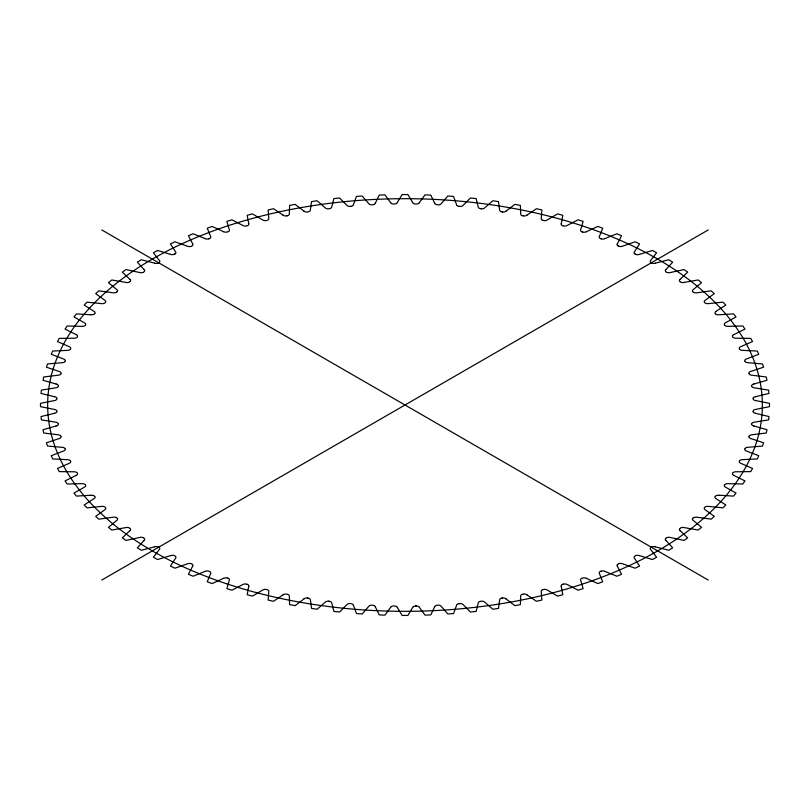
<?xml version="1.0" encoding="UTF-8"?>
<svg xmlns="http://www.w3.org/2000/svg" width="810" height="810" viewBox="0 0 810 810"><rect width="100%" height="100%" fill="white"/><g stroke="black" fill="none" stroke-linecap="round" stroke-linejoin="round"><path stroke-width="1.21" d="M353.423 204.697L356.451 196.435L358.364 196.283L362.181 196.01L368.682 203.583A3.341 1.934 0 0 0 371.851 204.849M456.577 605.303L453.549 613.565L449.732 613.848L447.819 613.99L441.318 606.417A3.341 1.934 0 0 0 438.149 605.151M248.731 586.298L247.202 594.702L248.933 595.178L252.416 596.12L262.653 590.085A3.341 1.934 0 0 1 266.338 589.437M561.269 223.702L562.798 215.298L559.325 214.346L557.584 213.881L547.347 219.915A3.341 1.934 0 0 1 543.662 220.563M375.303 203.219L379.232 195.089L381.156 195.007L384.993 194.876L390.653 202.662M434.697 606.781L430.768 614.912L428.844 614.992L425.007 615.124L419.347 607.338M397.315 202.54L402.114 194.562L404.038 194.562L407.886 194.562L412.685 202.54M412.685 607.46L407.886 615.438L405.962 615.438L402.114 615.438L397.315 607.46M419.347 202.662L425.007 194.876L426.931 194.937L430.768 195.089L434.697 203.219M390.653 607.338L384.993 615.124L383.069 615.063L379.232 614.912L375.303 606.781M192.659 566.18L188.426 574.27L193.094 576.224L205.102 571.404M617.341 243.82L621.574 235.73L616.906 233.776L604.898 238.596M144.109 540.361L137.325 547.844L141.274 550.263L154.639 546.831M665.891 269.639L672.675 262.156L668.726 259.737L655.361 263.169M506.048 211.076L514.887 204.353L518.552 205.031L520.374 205.375L520.678 213.82A3.341 1.934 0 0 0 522.612 215.754M303.952 598.924L295.113 605.647L291.448 604.969L289.626 604.624L289.322 596.18A3.341 1.934 0 0 0 287.388 594.246M693.198 518.046L693.35 517.914A3.341 1.934 0 0 1 696.975 517.215L711.2 519.159L714.298 516.355L705.206 509.733A3.341 1.934 0 0 1 704.568 507.536M116.65 292.086L116.67 292.066A3.341 1.934 0 0 1 113.025 292.785L98.8 290.841L95.701 293.645L104.794 300.267A3.341 1.934 0 0 1 105.432 302.464M129.904 530.631L122.32 537.85L125.995 540.422L139.705 537.476A3.341 1.934 0 0 1 143.522 537.799M680.096 279.369L687.68 272.15L684.004 269.578L670.295 272.524A3.341 1.934 0 0 1 666.478 272.2M526.946 215.126L536.493 208.727L538.285 209.132L541.86 209.952L541.242 218.396A3.341 1.934 0 0 0 542.963 220.381M283.054 594.874L273.507 601.273L271.714 600.868L268.14 600.048L268.758 591.604A3.341 1.934 0 0 0 267.037 589.619M158.861 262.632L158.365 262.906M651.108 547.388L651.635 547.094M101.776 580.061L708.223 229.939M715.999 311.354L725.79 305.076L723.016 302.16L708.588 303.578A3.341 1.934 0 0 1 704.953 302.839M586.41 231.68L597.871 226.425L601.121 227.62L602.741 228.218L599.39 236.439A3.341 1.934 0 0 0 600.433 238.585M223.59 578.32L212.129 583.575L210.499 582.977L207.259 581.783L210.61 573.561A3.341 1.934 0 0 0 209.567 571.414M174.859 253.965L174.312 254.249M174.342 254.229L174.383 254.219A3.341 1.934 0 0 1 170.535 254.391M76.12 475.399L65.043 480.917L67.169 484.015L81.78 483.661A3.341 1.934 0 0 1 85.232 484.653M733.88 334.601L744.957 329.083L742.831 325.984L728.22 326.339A3.341 1.934 0 0 1 724.768 325.347M209.466 238.504L208.858 238.748M600.534 571.495L601.141 571.253M639.444 254.37L652.404 250.462L656.616 252.74L650.653 260.455A3.341 1.934 0 0 0 650.987 262.673M170.556 555.63L157.596 559.538L153.384 557.26L159.347 549.544A3.341 1.934 0 0 0 159.013 547.327M582.603 578.067L582.603 578.067A3.341 1.934 0 0 1 586.43 578.31M227.397 231.933L227.397 231.933A3.341 1.934 0 0 1 223.57 231.69M228.055 231.822A3.341 1.934 0 0 0 229.362 229.716L226.881 221.393L228.562 220.857L231.933 219.793L242.798 225.443A3.341 1.934 0 0 0 246.554 225.95L247.151 225.666M562.849 584.334L563.385 584.172M563.466 584.152L563.507 584.131A3.341 1.934 0 0 1 567.223 584.537L578.067 590.206L579.758 589.68L583.119 588.607L580.679 580.274A3.341 1.934 0 0 1 581.944 578.178M543.54 589.569L543.287 589.639M56.133 425.969L43.021 429.725L43.497 431.922L43.75 433.026L58.057 434.778A3.341 1.934 0 0 1 60.973 436.236M753.867 384.031L766.979 380.275L766.746 379.171L766.25 376.974L751.943 375.222A3.341 1.934 0 0 1 749.027 373.764M684.177 282.406L698.179 279.966L701.571 282.66L693.218 289.585A3.341 1.934 0 0 0 692.823 291.802M125.823 527.594L111.82 530.034L108.429 527.34L116.782 520.415A3.341 1.934 0 0 0 117.177 518.197M286.801 215.774L287.155 215.703M522.673 594.337L522.936 594.287M54.533 413.282L41.047 416.553L41.158 417.656L41.411 419.874L55.505 422.142A3.341 1.934 0 0 1 58.249 423.701M755.467 396.718L768.953 393.447L768.72 391.23L768.589 390.126L754.495 387.858A3.341 1.934 0 0 1 751.751 386.299M501.856 598.226L502.565 598.114M502.423 598.134L501.937 598.215M90.973 495.224L76.424 496.105L73.973 493.087L84.432 487.185A3.341 1.934 0 0 0 85.536 485.058M350.406 206.327L350.862 206.287M459.138 603.713L459.867 603.653M415.57 606.062L416.31 606.052M459.229 206.297L459.867 206.347M90.973 314.776L76.424 313.895L73.973 316.912L84.432 322.815A3.341 1.934 0 0 1 85.536 324.942M719.027 495.224L733.576 496.105L736.027 493.087L725.568 487.185A3.341 1.934 0 0 1 724.464 485.058M480.958 208.676L481.363 208.737M328.637 601.263L329.356 601.364M502.028 211.795L502.565 211.886M307.435 598.114L308.144 598.226M755.467 413.282L768.953 416.553L768.72 418.77L768.589 419.874L754.495 422.142A3.341 1.934 0 0 0 751.751 423.701M54.533 396.718L41.047 393.447L41.28 391.23L41.411 390.126L55.505 387.858A3.341 1.934 0 0 0 58.249 386.299M523.331 215.794L522.764 215.683M125.823 282.406L111.82 279.966L108.429 282.66L116.782 289.585A3.341 1.934 0 0 1 117.177 291.802M684.177 527.594L698.179 530.034L701.571 527.34L693.218 520.415A3.341 1.934 0 0 1 692.823 518.197M753.867 425.969L766.979 429.725L766.746 430.829L766.25 433.026L751.943 434.778A3.341 1.934 0 0 0 749.027 436.236M56.133 384.031L43.021 380.275L43.254 379.171L43.75 376.974L58.057 375.222A3.341 1.934 0 0 0 60.973 373.764M543.672 220.462L543.115 220.32M246.493 584.131L246.534 584.152A3.341 1.934 0 0 0 242.777 584.537L231.933 590.206L230.243 589.68L226.881 588.607L229.321 580.274A3.341 1.934 0 0 0 228.055 578.178M581.944 231.822A3.341 1.934 0 0 1 580.638 229.716L583.119 221.393L581.438 220.857L578.067 219.793L567.202 225.443A3.341 1.934 0 0 1 563.446 225.95L562.849 225.666M154.639 263.169L141.274 259.737L137.325 262.156L144.109 269.639M655.361 546.831L668.726 550.263L672.675 547.844L665.891 540.361M582.633 231.954L582.117 231.771M227.327 578.036L227.397 578.067A3.341 1.934 0 0 0 223.57 578.31M170.556 254.37L157.596 250.462L153.384 252.74L159.347 260.455A3.341 1.934 0 0 1 159.013 262.673M639.444 555.63L652.404 559.538L656.616 557.26L650.653 549.544A3.341 1.934 0 0 1 650.987 547.327M601.141 238.748L600.534 238.504M733.88 475.399L744.957 480.917L742.831 484.015L728.22 483.661A3.341 1.934 0 0 0 724.768 484.653M76.12 334.601L65.043 329.083L67.169 325.984L81.78 326.339A3.341 1.934 0 0 0 85.232 325.347M618.769 246.149L618.293 245.936M205.102 238.596L193.094 233.776L188.426 235.73L192.659 243.82M604.898 571.404L616.906 576.224L621.574 574.27L617.341 566.18M635.344 254.077L635.688 254.249M223.59 231.68L212.129 226.425L210.499 227.023L207.259 228.218L210.61 236.439A3.341 1.934 0 0 1 209.567 238.585M586.41 578.32L597.871 583.575L601.121 582.38L602.741 581.783L599.39 573.561A3.341 1.934 0 0 1 600.433 571.414M651.139 262.632L651.635 262.906M158.365 547.094L158.628 547.236M101.776 229.939L708.223 580.061M283.054 215.126L273.507 208.727L269.922 209.537L268.14 209.952L268.758 218.396A3.341 1.934 0 0 1 267.037 220.381M526.946 594.874L536.493 601.273L540.078 600.463L541.86 600.048L541.242 591.604A3.341 1.934 0 0 1 542.963 589.619M680.096 530.631L687.68 537.85L684.004 540.422L670.295 537.476A3.341 1.934 0 0 0 666.478 537.799M129.904 279.369L122.32 272.15L125.995 269.578L139.705 272.524A3.341 1.934 0 0 0 143.522 272.2M693.33 292.066L693.35 292.086A3.341 1.934 0 0 0 696.975 292.785L711.2 290.841L714.298 293.645L705.206 300.267A3.341 1.934 0 0 0 704.568 302.464M303.952 211.076L295.113 204.353L291.448 205.031L289.626 205.375L289.322 213.82A3.341 1.934 0 0 1 287.388 215.754M506.048 598.924L514.887 605.647L516.719 605.313L520.374 604.624L520.678 596.18A3.341 1.934 0 0 1 522.612 594.246M561.269 586.298L562.798 594.702L561.067 595.178L557.584 596.12L547.347 590.085A3.341 1.934 0 0 0 543.662 589.437M248.731 223.702L247.202 215.298L248.933 214.822L252.416 213.881L262.653 219.915A3.341 1.934 0 0 0 266.338 220.563M456.577 204.697L453.549 196.435L449.732 196.152L447.819 196.01L441.318 203.583A3.341 1.934 0 0 1 438.149 204.849M353.423 605.303L356.451 613.565L360.268 613.848L362.181 613.99L368.682 606.417A3.341 1.934 0 0 1 371.851 605.151M651.524 547.013A3.341 1.934 0 0 1 655.381 546.811M665.861 540.371A3.341 1.934 0 0 1 665.982 538.134M680.076 530.641A3.341 1.934 0 0 1 679.944 528.404M680.41 528.059A3.341 1.934 0 0 1 684.197 527.573M704.953 507.161A3.341 1.934 0 0 1 708.598 506.402L723.016 507.84L725.79 504.924L715.999 498.646A3.341 1.934 0 0 1 715.129 496.479M715.351 496.216A3.341 1.934 0 0 1 718.915 495.335M733.86 475.419A3.341 1.934 0 0 1 732.534 473.313M732.797 472.898A3.341 1.934 0 0 1 736.138 471.764L750.759 471.612L752.541 468.443L740.887 463.34A3.341 1.934 0 0 1 739.317 461.305M739.53 460.88A3.341 1.934 0 0 1 742.74 459.624L757.32 458.946L758.757 455.716L746.567 451.048A3.341 1.934 0 0 1 744.785 449.074M744.947 448.649A3.341 1.934 0 0 1 748.015 447.282L762.494 446.067L762.868 444.974L763.577 442.797L750.9 438.575A3.341 1.934 0 0 1 748.906 436.671M753.857 425.989A3.341 1.934 0 0 1 751.67 424.136M755.457 413.302A3.341 1.934 0 0 1 753.067 411.541M753.097 411.095A3.341 1.934 0 0 1 755.669 409.414L769.49 406.66L769.5 405.557L769.49 403.339L755.669 400.565A3.341 1.934 0 0 1 753.097 398.905M753.067 398.459A3.341 1.934 0 0 1 755.457 396.697M751.67 385.864A3.341 1.934 0 0 1 753.857 384.011M748.906 373.329A3.341 1.934 0 0 1 750.89 371.405L763.577 367.203L763.222 366.11L762.494 363.933L748.025 362.698A3.341 1.934 0 0 1 744.947 361.351M744.785 360.926A3.341 1.934 0 0 1 746.557 358.931L758.757 354.284L757.32 351.054L742.74 350.355A3.341 1.934 0 0 1 739.53 349.12M739.317 348.695A3.341 1.934 0 0 1 740.866 346.639L752.541 341.557L750.759 338.388L736.138 338.216A3.341 1.934 0 0 1 732.797 337.102M732.534 336.687A3.341 1.934 0 0 1 733.86 334.581M724.464 324.942A3.341 1.934 0 0 1 725.547 322.795L736.027 316.912L733.576 313.895L719.027 314.776A3.341 1.934 0 0 1 715.473 313.916M715.24 313.662A3.341 1.934 0 0 1 716.101 311.475M684.197 282.427A3.341 1.934 0 0 1 680.41 281.941M679.944 281.596A3.341 1.934 0 0 1 680.076 279.359M665.982 271.866A3.341 1.934 0 0 1 665.861 269.629M655.381 263.189A3.341 1.934 0 0 1 651.524 262.987M639.465 254.391A3.341 1.934 0 0 1 635.587 254.33M635.02 254.036A3.341 1.934 0 0 1 634.422 251.819L639.556 243.921L635.111 241.795L622.606 246.169A3.341 1.934 0 0 1 618.749 246.26M618.151 245.997A3.341 1.934 0 0 1 617.311 243.81M604.918 238.616A3.341 1.934 0 0 1 601.06 238.828M586.43 231.69A3.341 1.934 0 0 1 582.603 232.045M562.768 225.747A3.341 1.934 0 0 1 561.229 223.692M526.976 215.136A3.341 1.934 0 0 1 523.331 215.895M506.078 211.086A3.341 1.934 0 0 1 502.524 211.977M501.795 211.856A3.341 1.934 0 0 1 499.618 210.003L498.444 201.589L496.581 201.305L492.855 200.758L484.765 207.795A3.341 1.934 0 0 1 481.342 208.828M480.593 208.727A3.341 1.934 0 0 1 478.224 206.955L476.128 198.602L474.245 198.389L470.468 197.974L463.158 205.294A3.341 1.934 0 0 1 459.857 206.449M459.098 206.378A3.341 1.934 0 0 1 456.546 204.697M437.39 204.808A3.341 1.934 0 0 1 434.656 203.219M419.377 202.672A3.341 1.934 0 0 1 416.32 204.039M415.56 204.029A3.341 1.934 0 0 1 412.654 202.54M397.345 202.54A3.341 1.934 0 0 1 394.44 204.029M393.68 204.039A3.341 1.934 0 0 1 390.623 202.672M375.344 203.219A3.341 1.934 0 0 1 372.61 204.808M353.454 204.697A3.341 1.934 0 0 1 350.902 206.378M350.143 206.449A3.341 1.934 0 0 1 346.812 205.305L339.532 197.974L337.649 198.177L333.872 198.602L331.735 206.955A3.341 1.934 0 0 1 329.407 208.727M328.658 208.828A3.341 1.934 0 0 1 325.205 207.805L317.145 200.758L315.282 201.032L311.556 201.589L310.341 210.003A3.341 1.934 0 0 1 308.205 211.856M307.476 211.977A3.341 1.934 0 0 1 303.922 211.086M286.669 215.895A3.341 1.934 0 0 1 283.024 215.136M248.771 223.692A3.341 1.934 0 0 1 247.232 225.747M208.94 238.828A3.341 1.934 0 0 1 205.082 238.616M192.689 243.81A3.341 1.934 0 0 1 191.848 245.997M191.251 246.26A3.341 1.934 0 0 1 187.373 246.189L174.889 241.795L170.444 243.921L175.547 251.829A3.341 1.934 0 0 1 174.98 254.036M158.477 262.987A3.341 1.934 0 0 1 154.619 263.189M144.139 269.629A3.341 1.934 0 0 1 144.018 271.866M129.924 279.359A3.341 1.934 0 0 1 130.056 281.596M129.59 281.941A3.341 1.934 0 0 1 125.803 282.427M105.047 302.839A3.341 1.934 0 0 1 101.402 303.598L86.984 302.16L84.21 305.076L94.001 311.354A3.341 1.934 0 0 1 94.871 313.521M94.648 313.784A3.341 1.934 0 0 1 91.084 314.665M76.14 334.581A3.341 1.934 0 0 1 77.466 336.687M77.203 337.102A3.341 1.934 0 0 1 73.862 338.236L59.241 338.388L57.459 341.557L69.113 346.66A3.341 1.934 0 0 1 70.683 348.695M70.47 349.12A3.341 1.934 0 0 1 67.26 350.376L52.68 351.054L51.243 354.284L63.433 358.951A3.341 1.934 0 0 1 65.215 360.926M65.053 361.351A3.341 1.934 0 0 1 61.985 362.718L47.507 363.933L47.132 365.026L46.423 367.203L59.1 371.425A3.341 1.934 0 0 1 61.094 373.329M56.143 384.011A3.341 1.934 0 0 1 58.33 385.864M54.543 396.697A3.341 1.934 0 0 1 56.933 398.459M56.903 398.905A3.341 1.934 0 0 1 54.331 400.585L40.51 403.339L40.5 404.443L40.51 406.66L54.331 409.435A3.341 1.934 0 0 1 56.903 411.095M56.933 411.541A3.341 1.934 0 0 1 54.543 413.302M58.33 424.136A3.341 1.934 0 0 1 56.143 425.989M61.094 436.671A3.341 1.934 0 0 1 59.11 438.595L46.423 442.797L46.778 443.89L47.507 446.067L61.975 447.302A3.341 1.934 0 0 1 65.053 448.649M65.215 449.074A3.341 1.934 0 0 1 63.443 451.069L51.243 455.716L52.68 458.946L67.26 459.645A3.341 1.934 0 0 1 70.47 460.88M70.683 461.305A3.341 1.934 0 0 1 69.133 463.36L57.459 468.443L59.241 471.612L73.862 471.784A3.341 1.934 0 0 1 77.203 472.898M77.466 473.313A3.341 1.934 0 0 1 76.14 475.419M94.871 496.479A3.341 1.934 0 0 1 94.021 498.656L84.21 504.924L86.984 507.84L101.412 506.422A3.341 1.934 0 0 1 105.047 507.161M91.084 495.335A3.341 1.934 0 0 1 94.648 496.216M105.432 507.536A3.341 1.934 0 0 1 104.824 509.753L95.701 516.355L98.8 519.159L113.035 517.236A3.341 1.934 0 0 1 116.751 517.833M125.803 527.573A3.341 1.934 0 0 1 129.59 528.059M130.056 528.404A3.341 1.934 0 0 1 129.924 530.641M144.018 538.134A3.341 1.934 0 0 1 144.139 540.371M154.619 546.811A3.341 1.934 0 0 1 158.477 547.013M170.535 555.609A3.341 1.934 0 0 1 174.413 555.67M174.98 555.964A3.341 1.934 0 0 1 175.578 558.181L170.444 566.079L174.889 568.205L187.394 563.831A3.341 1.934 0 0 1 191.251 563.74M191.848 564.003A3.341 1.934 0 0 1 192.689 566.19M205.082 571.384A3.341 1.934 0 0 1 208.94 571.171M247.232 584.253A3.341 1.934 0 0 1 248.771 586.308M283.024 594.864A3.341 1.934 0 0 1 286.669 594.105M303.922 598.914A3.341 1.934 0 0 1 307.476 598.023M308.205 598.144A3.341 1.934 0 0 1 310.382 599.997L311.556 608.411L313.419 608.695L317.145 609.241L325.235 602.205A3.341 1.934 0 0 1 328.658 601.172M329.407 601.273A3.341 1.934 0 0 1 331.776 603.045L333.872 611.398L335.755 611.611L339.532 612.026L346.842 604.706A3.341 1.934 0 0 1 350.143 603.551M350.902 603.622A3.341 1.934 0 0 1 353.454 605.303M372.61 605.192A3.341 1.934 0 0 1 375.344 606.781M390.623 607.328A3.341 1.934 0 0 1 393.68 605.961M394.44 605.971A3.341 1.934 0 0 1 397.345 607.46M412.654 607.46A3.341 1.934 0 0 1 415.56 605.971M416.32 605.961A3.341 1.934 0 0 1 419.377 607.328M434.656 606.781A3.341 1.934 0 0 1 437.39 605.192M456.546 605.303A3.341 1.934 0 0 1 459.098 603.622M459.857 603.551A3.341 1.934 0 0 1 463.188 604.695L470.468 612.026L472.351 611.823L476.128 611.398L478.264 603.045A3.341 1.934 0 0 1 480.593 601.273M481.342 601.172A3.341 1.934 0 0 1 484.795 602.194L492.855 609.241L494.718 608.968L498.444 608.411L499.659 599.997A3.341 1.934 0 0 1 501.795 598.144M502.524 598.023A3.341 1.934 0 0 1 506.078 598.914M523.331 594.105A3.341 1.934 0 0 1 526.976 594.864M561.229 586.308A3.341 1.934 0 0 1 562.768 584.253M601.06 571.171A3.341 1.934 0 0 1 604.918 571.384M617.311 566.19A3.341 1.934 0 0 1 618.151 564.003M618.749 563.74A3.341 1.934 0 0 1 622.627 563.811L635.111 568.205L639.556 566.079L634.453 558.171A3.341 1.934 0 0 1 635.02 555.964M635.587 555.67A3.341 1.934 0 0 1 639.465 555.609M226.324 583.676A357.352 206.317 0 0 0 762.352 405A357.352 206.317 0 0 0 226.324 226.324A357.352 206.317 0 0 0 226.324 583.676"/></g></svg>
